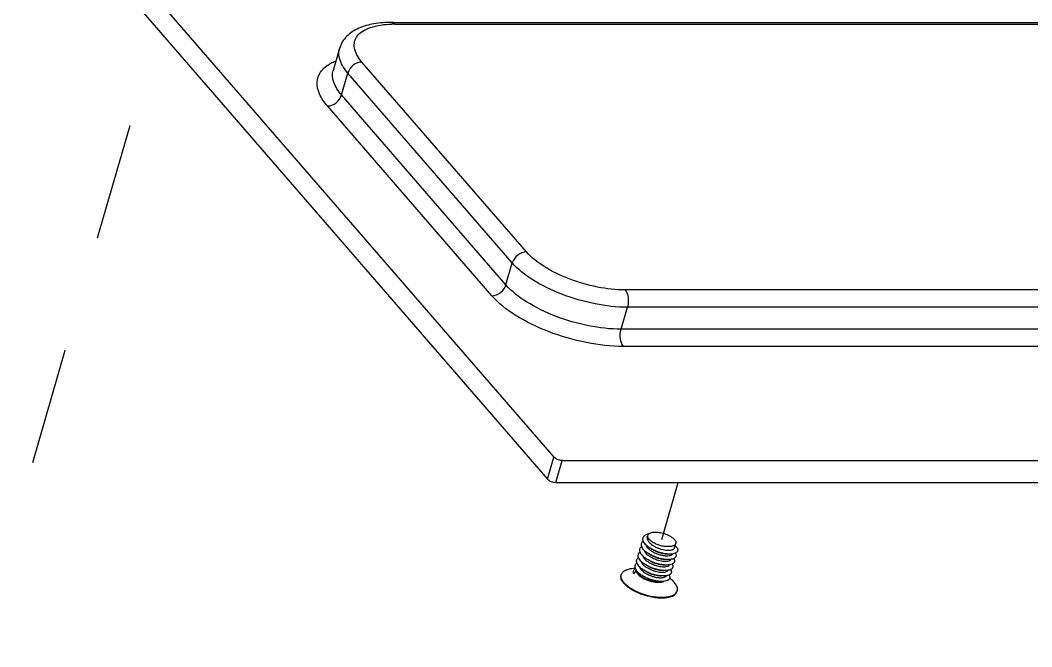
# Model space of a CAD drawing. Header units: millimetres. Extents: x -1 to 407, y -1 to 283.
# Drawn here: x 155.7 to 175.67, y 107.51 to 119.88 of the extents above; entities that cross this region are included whole.
import ezdxf

# ---------------------------------------------------------------- set-up
doc = ezdxf.new("R2010")
doc.units = ezdxf.units.MM
doc.header["$LTSCALE"] = 23.1
doc.linetypes.add('DASHED', pattern=[0.2, 0.1, -0.1])
doc.layers.get('0').update_dxf_attribs({"linetype": 'CONTINUOUS'})
for name, color, linetype in [('0014-HEAT-SINK', 7, 'CONTINUOUS'), ('03_ALL_AXES', 7, 'CONTINUOUS'), ('20_ALL_FEATURES', 7, 'CONTINUOUS')]:
    doc.layers.add(name, color=color, linetype=linetype)

msp = doc.modelspace()

# ---------------------------------------------------------------- linework, layer by layer
at = {"color": 4, "linetype": 'DASHED'}
for p, q in [((154.667, 106.706), (158.419, 119.703)), ((168.368, 109.63), (168.693, 110.756))]:
    msp.add_line(p, q, dxfattribs=at)
at = {"layer": '0014-HEAT-SINK', "color": 7, "linetype": 'Continuous'}
for p, q in [((156.171, 122.876), (166.239, 111.251)), ((156.046, 122.443), (166.114, 110.818)), ((163.036, 119.838), (178.191, 119.838)), ((163.098, 119.805), (178.254, 119.805)), ((162.004, 119.324), (161.879, 118.891)), ((165.696, 115.305), (162.449, 119.055)), ((162.045, 118.405), (162.17, 118.838)), ((165.417, 115.088), (162.17, 118.838)), ((165.292, 114.655), (162.045, 118.405)), ((165.013, 114.439), (161.766, 118.189)), ((165.292, 114.655), (165.417, 115.088)), ((182.8, 114.555), (167.645, 114.555)), ((167.566, 113.78), (167.691, 114.213)), ((182.846, 114.213), (167.691, 114.213)), ((182.721, 113.78), (167.566, 113.78)), ((182.767, 113.439), (167.611, 113.439)), ((166.114, 110.818), (166.239, 111.251)), ((166.276, 110.756), (166.401, 111.189)), ((166.401, 111.189), (200.826, 111.189)), ((166.276, 110.756), (200.701, 110.756))]:
    msp.add_line(p, q, dxfattribs=at)
msp.add_arc((163.098, 117.647), 2.158, 89.9904, 91.6627, dxfattribs=at)
for points, knots in [([(163.036, 119.838), (162.918, 119.838), (162.696, 119.823), (162.387, 119.74), (162.134, 119.581), (162.03, 119.413), (162.004, 119.324)], [0, 0, 0, 0, 0.286648, 0.540842, 0.773339, 1, 1, 1, 1]), ([(163.098, 119.805), (163.094, 119.81), (163.077, 119.827), (163.053, 119.838), (163.036, 119.838)], [0, 0, 0, 0, 0.284712, 1, 1, 1, 1]), ([(162.449, 119.055), (162.411, 119.099), (162.348, 119.185), (162.293, 119.325), (162.294, 119.462), (162.355, 119.582), (162.468, 119.677), (162.694, 119.776), (162.894, 119.8), (163.035, 119.804)], [0, 0, 0, 0, 0.132876, 0.244327, 0.341548, 0.437457, 0.545563, 0.674251, 1, 1, 1, 1]), ([(162.17, 118.838), (162.105, 118.913), (162.001, 119.061), (161.982, 119.25), (162.004, 119.324)], [0, 0, 0, 0, 0.561362, 1, 1, 1, 1]), ([(161.806, 119.015), (161.815, 119.021), (161.854, 119.043), (161.894, 119.061), (161.926, 119.074)], [0, 0, 0, 0, 0.240115, 1, 1, 1, 1]), ([(162.449, 119.055), (162.388, 119.055), (162.265, 119.005), (162.187, 118.898), (162.17, 118.838)], [0, 0, 0, 0, 0.494087, 1, 1, 1, 1]), ([(161.766, 118.189), (161.703, 118.261), (161.602, 118.404), (161.539, 118.649), (161.617, 118.876), (161.738, 118.974), (161.806, 119.015)], [0, 0, 0, 0, 0.297243, 0.536184, 0.753351, 1, 1, 1, 1]), ([(162.045, 118.405), (161.98, 118.48), (161.876, 118.628), (161.857, 118.817), (161.879, 118.891)], [0, 0, 0, 0, 0.561362, 1, 1, 1, 1]), ([(161.766, 118.189), (161.827, 118.189), (161.95, 118.239), (162.027, 118.346), (162.045, 118.405)], [0, 0, 0, 0, 0.494087, 1, 1, 1, 1]), ([(165.696, 115.305), (165.635, 115.305), (165.512, 115.255), (165.435, 115.148), (165.417, 115.088)], [0, 0, 0, 0, 0.494087, 1, 1, 1, 1]), ([(167.645, 114.555), (167.462, 114.555), (167.083, 114.599), (166.542, 114.756), (166.064, 114.985), (165.795, 115.191), (165.696, 115.305)], [0, 0, 0, 0, 0.257443, 0.531618, 0.788878, 1, 1, 1, 1]), ([(167.691, 114.213), (167.477, 114.213), (167.035, 114.265), (166.403, 114.448), (165.846, 114.715), (165.532, 114.956), (165.417, 115.088)], [0, 0, 0, 0, 0.257446, 0.531618, 0.788876, 1, 1, 1, 1]), ([(165.013, 114.439), (165.074, 114.439), (165.197, 114.489), (165.275, 114.596), (165.292, 114.655)], [0, 0, 0, 0, 0.494087, 1, 1, 1, 1]), ([(167.566, 113.78), (167.352, 113.78), (166.91, 113.832), (166.278, 114.015), (165.721, 114.282), (165.407, 114.523), (165.292, 114.655)], [0, 0, 0, 0, 0.257446, 0.531618, 0.788876, 1, 1, 1, 1]), ([(167.645, 114.555), (167.68, 114.514), (167.714, 114.393), (167.708, 114.274), (167.691, 114.213)], [0, 0, 0, 0, 0.460981, 1, 1, 1, 1]), ([(167.611, 113.439), (167.367, 113.439), (166.862, 113.498), (166.14, 113.707), (165.503, 114.013), (165.144, 114.288), (165.013, 114.439)], [0, 0, 0, 0, 0.257444, 0.531618, 0.788877, 1, 1, 1, 1]), ([(167.611, 113.439), (167.576, 113.48), (167.542, 113.6), (167.548, 113.72), (167.566, 113.78)], [0, 0, 0, 0, 0.460981, 1, 1, 1, 1]), ([(166.401, 111.189), (166.37, 111.189), (166.311, 111.202), (166.257, 111.231), (166.239, 111.251)], [0, 0, 0, 0, 0.532293, 1, 1, 1, 1]), ([(166.114, 110.818), (166.132, 110.798), (166.186, 110.769), (166.245, 110.756), (166.276, 110.756)], [0, 0, 0, 0, 0.467707, 1, 1, 1, 1])]:
    msp.add_open_spline(points, degree=3, knots=knots, dxfattribs=at)
at = {"layer": '03_ALL_AXES', "color": 7, "linetype": 'Continuous'}
for p, q in [((168.082, 109.676), (168.092, 109.709)), ((168.619, 109.463), (168.644, 109.55)), ((167.767, 109.055), (167.845, 109.066)), ((167.566, 108.923), (167.569, 108.934)), ((168.57, 108.823), (168.523, 108.863)), ((168.67, 108.604), (168.674, 108.615))]:
    msp.add_line(p, q, dxfattribs=at)
for centre, start, end in [((167.673, 108.904), 163.9058, 169.8421), ((168.569, 108.645), 337.956, 343.8898)]:
    msp.add_arc(centre, 0.108, start, end, dxfattribs=at)
for points, knots in [([(167.569, 108.934), (167.571, 108.941), (167.577, 108.956), (167.591, 108.977), (167.61, 108.995), (167.643, 109.018), (167.695, 109.041), (167.741, 109.051), (167.767, 109.055)], [0, 0, 0, 0, 0.096972, 0.197567, 0.304922, 0.421415, 0.687008, 1, 1, 1, 1]), ([(167.62, 108.764), (167.609, 108.777), (167.589, 108.803), (167.568, 108.845), (167.559, 108.885), (167.562, 108.911), (167.566, 108.923)], [0, 0, 0, 0, 0.298827, 0.55948, 0.788838, 1, 1, 1, 1]), ([(167.623, 108.774), (167.613, 108.787), (167.594, 108.811), (167.574, 108.849), (167.564, 108.887), (167.564, 108.912), (167.566, 108.923)], [0, 0, 0, 0, 0.296176, 0.5573, 0.788577, 1, 1, 1, 1]), ([(167.62, 108.764), (167.634, 108.747), (167.667, 108.715), (167.725, 108.671), (167.792, 108.629), (167.894, 108.577), (168.034, 108.525), (168.18, 108.491), (168.296, 108.478), (168.377, 108.475), (168.452, 108.479), (168.518, 108.491), (168.575, 108.509), (168.62, 108.534), (168.654, 108.566), (168.667, 108.591), (168.67, 108.604)], [0, 0, 0, 0, 0.055414, 0.117564, 0.185636, 0.258476, 0.412694, 0.567925, 0.641993, 0.711707, 0.775835, 0.833438, 0.884013, 0.927694, 0.965571, 1, 1, 1, 1]), ([(167.623, 108.774), (167.637, 108.758), (167.669, 108.727), (167.725, 108.683), (167.791, 108.642), (167.891, 108.591), (168.028, 108.538), (168.172, 108.504), (168.286, 108.49), (168.367, 108.486), (168.441, 108.489), (168.508, 108.499), (168.566, 108.515), (168.613, 108.538), (168.649, 108.567), (168.665, 108.592), (168.67, 108.604)], [0, 0, 0, 0, 0.054901, 0.116376, 0.183656, 0.255648, 0.408287, 0.562578, 0.636569, 0.70653, 0.771241, 0.829743, 0.881456, 0.926353, 0.965224, 1, 1, 1, 1]), ([(168.57, 108.823), (168.575, 108.819), (168.592, 108.803), (168.608, 108.787), (168.619, 108.774)], [0, 0, 0, 0, 0.262448, 1, 1, 1, 1]), ([(168.674, 108.615), (168.677, 108.627), (168.68, 108.653), (168.671, 108.693), (168.65, 108.735), (168.631, 108.761), (168.619, 108.774)], [0, 0, 0, 0, 0.211162, 0.44052, 0.701173, 1, 1, 1, 1])]:
    msp.add_open_spline(points, degree=3, knots=knots, dxfattribs=at)
at = {"layer": '20_ALL_FEATURES', "color": 7, "linetype": 'Continuous'}
for p, q in [((168.173, 109.433), (168.137, 109.456)), ((168.142, 109.325), (168.106, 109.348)), ((168.524, 109.34), (168.481, 109.339)), ((168.08, 109.109), (168.043, 109.132)), ((168.111, 109.217), (168.075, 109.24)), ((168.151, 109.194), (168.111, 109.217)), ((168.462, 109.123), (168.419, 109.123)), ((168.493, 109.231), (168.45, 109.231)), ((167.981, 108.915), (167.981, 108.915)), ((168.017, 108.892), (167.983, 108.914)), ((168.048, 109), (168.012, 109.023)), ((168.399, 108.907), (168.356, 108.906)), ((168.431, 109.015), (168.387, 109.015)), ((168.368, 108.798), (168.325, 108.798))]:
    msp.add_line(p, q, dxfattribs=at)
for centre, radius, start, end in [((168.264, 109.22), 0.546, 61.92, 64.8037), ((168.247, 109.634), 0.314, 222.3151, 223.022), ((167.967, 109.1), 0.127, 195.2757, 198.9208), ((168.178, 109.333), 0.348, 223.1478, 226.4386), ((168.366, 109.262), 0.463, 270.2202, 270.7327)]:
    msp.add_arc(centre, radius, start, end, dxfattribs=at)
for points, knots in [([(168.002, 109.6), (167.999, 109.608), (167.996, 109.624), (167.996, 109.649), (168.003, 109.672), (168.016, 109.693), (168.036, 109.711), (168.07, 109.733), (168.102, 109.743), (168.123, 109.748)], [0, 0, 0, 0, 0.117607, 0.226711, 0.332955, 0.44263, 0.561257, 0.692679, 1, 1, 1, 1]), ([(168.082, 109.676), (168.08, 109.67), (168.079, 109.657), (168.08, 109.643), (168.082, 109.636)], [0, 0, 0, 0, 0.486435, 1, 1, 1, 1]), ([(168.109, 109.643), (168.105, 109.648), (168.098, 109.659), (168.091, 109.677), (168.089, 109.694), (168.09, 109.704), (168.092, 109.709)], [0, 0, 0, 0, 0.289387, 0.547295, 0.780546, 1, 1, 1, 1]), ([(168.092, 109.709), (168.094, 109.717), (168.102, 109.732), (168.116, 109.743), (168.123, 109.747)], [0, 0, 0, 0, 0.468973, 1, 1, 1, 1]), ([(168.123, 109.747), (168.133, 109.753), (168.155, 109.763), (168.194, 109.771), (168.238, 109.774), (168.306, 109.771), (168.394, 109.755), (168.463, 109.73), (168.496, 109.714)], [0, 0, 0, 0, 0.085987, 0.18776, 0.304487, 0.433752, 0.715369, 1, 1, 1, 1]), ([(168.521, 109.702), (168.54, 109.692), (168.574, 109.67), (168.605, 109.644), (168.617, 109.63)], [0, 0, 0, 0, 0.540854, 1, 1, 1, 1]), ([(167.94, 109.383), (167.936, 109.393), (167.932, 109.413), (167.935, 109.443), (167.949, 109.471), (167.963, 109.485), (167.971, 109.492)], [0, 0, 0, 0, 0.260033, 0.499994, 0.739958, 1, 1, 1, 1]), ([(167.971, 109.492), (167.968, 109.502), (167.963, 109.522), (167.966, 109.552), (167.98, 109.579), (167.994, 109.593), (168.002, 109.6)], [0, 0, 0, 0, 0.260022, 0.500003, 0.739982, 1, 1, 1, 1]), ([(168.015, 109.422), (168.005, 109.433), (167.988, 109.455), (167.975, 109.48), (167.971, 109.492)], [0, 0, 0, 0, 0.534885, 1, 1, 1, 1]), ([(168.049, 109.528), (168.038, 109.539), (168.02, 109.562), (168.007, 109.587), (168.002, 109.6)], [0, 0, 0, 0, 0.536253, 1, 1, 1, 1]), ([(168.137, 109.456), (168.12, 109.467), (168.089, 109.489), (168.061, 109.515), (168.049, 109.528)], [0, 0, 0, 0, 0.525584, 1, 1, 1, 1]), ([(168.051, 109.526), (168.052, 109.522), (168.058, 109.505), (168.067, 109.489), (168.075, 109.478)], [0, 0, 0, 0, 0.229427, 1, 1, 1, 1]), ([(168.075, 109.478), (168.086, 109.463), (168.114, 109.434), (168.166, 109.397), (168.227, 109.364), (168.293, 109.337), (168.361, 109.318), (168.426, 109.307), (168.485, 109.305), (168.521, 109.31), (168.536, 109.314)], [0, 0, 0, 0, 0.109012, 0.234778, 0.372472, 0.515551, 0.656683, 0.788546, 0.904597, 1, 1, 1, 1]), ([(168.082, 109.636), (168.086, 109.619), (168.099, 109.594), (168.125, 109.563), (168.141, 109.548), (168.15, 109.541)], [0, 0, 0, 0, 0.4444, 0.708544, 1, 1, 1, 1]), ([(168.619, 109.516), (168.613, 109.512), (168.599, 109.504), (168.574, 109.495), (168.544, 109.489), (168.499, 109.485), (168.435, 109.488), (168.357, 109.502), (168.279, 109.526), (168.209, 109.559), (168.158, 109.592), (168.126, 109.621), (168.114, 109.635), (168.109, 109.643)], [0, 0, 0, 0, 0.041381, 0.088704, 0.142152, 0.201418, 0.334453, 0.48023, 0.629082, 0.770925, 0.89665, 0.951372, 1, 1, 1, 1]), ([(168.524, 109.34), (168.493, 109.34), (168.427, 109.346), (168.327, 109.369), (168.229, 109.405), (168.166, 109.438), (168.137, 109.456)], [0, 0, 0, 0, 0.229706, 0.484998, 0.747947, 1, 1, 1, 1]), ([(168.15, 109.541), (168.164, 109.529), (168.196, 109.507), (168.247, 109.478), (168.304, 109.453), (168.363, 109.434), (168.421, 109.421), (168.476, 109.414), (168.524, 109.414), (168.554, 109.419), (168.567, 109.422)], [0, 0, 0, 0, 0.12414, 0.258451, 0.398253, 0.538302, 0.673211, 0.797864, 0.907847, 1, 1, 1, 1]), ([(168.567, 109.422), (168.574, 109.424), (168.586, 109.429), (168.602, 109.438), (168.613, 109.449), (168.618, 109.458), (168.619, 109.463)], [0, 0, 0, 0, 0.303556, 0.56516, 0.792533, 1, 1, 1, 1]), ([(168.617, 109.63), (168.623, 109.623), (168.633, 109.61), (168.643, 109.589), (168.647, 109.569), (168.646, 109.556), (168.644, 109.55)], [0, 0, 0, 0, 0.298808, 0.559491, 0.788834, 1, 1, 1, 1]), ([(168.644, 109.55), (168.642, 109.543), (168.636, 109.531), (168.625, 109.521), (168.619, 109.516)], [0, 0, 0, 0, 0.476, 1, 1, 1, 1]), ([(168.632, 109.505), (168.64, 109.498), (168.653, 109.484), (168.67, 109.463), (168.68, 109.442), (168.684, 109.421), (168.681, 109.401), (168.671, 109.384), (168.655, 109.369), (168.642, 109.362), (168.634, 109.359)], [0, 0, 0, 0, 0.167229, 0.313071, 0.439078, 0.549374, 0.651315, 0.754669, 0.86875, 1, 1, 1, 1]), ([(167.877, 109.167), (167.874, 109.177), (167.87, 109.197), (167.873, 109.227), (167.886, 109.254), (167.9, 109.269), (167.908, 109.275)], [0, 0, 0, 0, 0.260146, 0.500142, 0.74006, 1, 1, 1, 1]), ([(167.909, 109.275), (167.905, 109.285), (167.901, 109.305), (167.904, 109.335), (167.917, 109.362), (167.932, 109.377), (167.94, 109.384)], [0, 0, 0, 0, 0.260175, 0.500135, 0.740019, 1, 1, 1, 1]), ([(167.955, 109.203), (167.944, 109.214), (167.926, 109.237), (167.913, 109.262), (167.909, 109.275)], [0, 0, 0, 0, 0.536073, 1, 1, 1, 1]), ([(167.986, 109.312), (167.975, 109.323), (167.957, 109.345), (167.944, 109.371), (167.94, 109.383)], [0, 0, 0, 0, 0.536044, 1, 1, 1, 1]), ([(168.075, 109.24), (168.058, 109.251), (168.027, 109.273), (167.998, 109.298), (167.986, 109.312)], [0, 0, 0, 0, 0.52575, 1, 1, 1, 1]), ([(167.989, 109.309), (167.993, 109.292), (168.007, 109.267), (168.032, 109.238), (168.048, 109.223), (168.056, 109.216)], [0, 0, 0, 0, 0.446347, 0.71005, 1, 1, 1, 1]), ([(168.106, 109.348), (168.089, 109.359), (168.058, 109.381), (168.03, 109.406), (168.017, 109.42)], [0, 0, 0, 0, 0.525629, 1, 1, 1, 1]), ([(168.02, 109.417), (168.021, 109.414), (168.027, 109.396), (168.036, 109.381), (168.044, 109.37)], [0, 0, 0, 0, 0.229385, 1, 1, 1, 1]), ([(168.044, 109.37), (168.047, 109.366), (168.06, 109.35), (168.075, 109.335), (168.088, 109.325)], [0, 0, 0, 0, 0.232649, 1, 1, 1, 1]), ([(168.088, 109.325), (168.102, 109.313), (168.133, 109.29), (168.185, 109.261), (168.242, 109.237), (168.301, 109.217), (168.359, 109.204), (168.413, 109.198), (168.462, 109.198), (168.492, 109.202), (168.505, 109.206)], [0, 0, 0, 0, 0.124178, 0.258551, 0.398425, 0.538534, 0.673469, 0.7981, 0.907996, 1, 1, 1, 1]), ([(168.493, 109.231), (168.462, 109.231), (168.396, 109.237), (168.296, 109.261), (168.197, 109.297), (168.135, 109.33), (168.106, 109.348)], [0, 0, 0, 0, 0.229706, 0.484998, 0.747947, 1, 1, 1, 1]), ([(168.45, 109.231), (168.425, 109.231), (168.373, 109.236), (168.294, 109.254), (168.215, 109.284), (168.165, 109.31), (168.142, 109.325)], [0, 0, 0, 0, 0.226568, 0.480945, 0.745055, 1, 1, 1, 1]), ([(168.481, 109.339), (168.457, 109.339), (168.404, 109.344), (168.325, 109.363), (168.247, 109.392), (168.197, 109.418), (168.173, 109.433)], [0, 0, 0, 0, 0.226564, 0.480941, 0.745054, 1, 1, 1, 1]), ([(168.603, 109.25), (168.588, 109.244), (168.551, 109.234), (168.514, 109.232), (168.493, 109.231)], [0, 0, 0, 0, 0.449057, 1, 1, 1, 1]), ([(168.634, 109.359), (168.619, 109.352), (168.582, 109.342), (168.545, 109.34), (168.524, 109.34)], [0, 0, 0, 0, 0.448902, 1, 1, 1, 1]), ([(168.536, 109.314), (168.542, 109.316), (168.56, 109.322), (168.577, 109.333), (168.584, 109.345)], [0, 0, 0, 0, 0.298353, 1, 1, 1, 1]), ([(168.603, 109.25), (168.607, 109.245), (168.613, 109.235), (168.619, 109.218), (168.621, 109.202), (168.618, 109.187), (168.612, 109.173), (168.602, 109.161), (168.588, 109.15), (168.577, 109.145), (168.571, 109.142)], [0, 0, 0, 0, 0.143728, 0.272102, 0.388728, 0.498954, 0.609343, 0.726427, 0.85547, 1, 1, 1, 1]), ([(168.635, 109.359), (168.638, 109.354), (168.644, 109.343), (168.65, 109.327), (168.652, 109.311), (168.65, 109.296), (168.643, 109.282), (168.633, 109.269), (168.62, 109.259), (168.609, 109.253), (168.603, 109.25)], [0, 0, 0, 0, 0.143936, 0.272491, 0.389248, 0.499527, 0.609881, 0.726845, 0.855702, 1, 1, 1, 1]), ([(167.817, 108.945), (167.813, 108.955), (167.807, 108.976), (167.809, 109.008), (167.823, 109.037), (167.838, 109.052), (167.846, 109.059)], [0, 0, 0, 0, 0.263372, 0.503463, 0.741659, 1, 1, 1, 1]), ([(167.844, 109.066), (167.841, 109.076), (167.838, 109.094), (167.843, 109.122), (167.856, 109.147), (167.87, 109.161), (167.877, 109.167)], [0, 0, 0, 0, 0.255529, 0.495322, 0.737642, 1, 1, 1, 1]), ([(167.867, 109.017), (167.865, 109.021), (167.857, 109.034), (167.85, 109.048), (167.846, 109.059)], [0, 0, 0, 0, 0.266449, 1, 1, 1, 1]), ([(167.924, 109.095), (167.913, 109.106), (167.895, 109.128), (167.882, 109.154), (167.877, 109.167)], [0, 0, 0, 0, 0.536222, 1, 1, 1, 1]), ([(167.926, 109.092), (167.927, 109.088), (167.933, 109.071), (167.942, 109.056), (167.95, 109.045)], [0, 0, 0, 0, 0.229613, 1, 1, 1, 1]), ([(168.012, 109.023), (168.005, 109.028), (167.979, 109.045), (167.955, 109.065), (167.938, 109.08)], [0, 0, 0, 0, 0.264318, 1, 1, 1, 1]), ([(168.043, 109.132), (168.027, 109.142), (167.995, 109.164), (167.967, 109.19), (167.955, 109.203)], [0, 0, 0, 0, 0.525591, 1, 1, 1, 1]), ([(167.957, 109.201), (167.958, 109.197), (167.964, 109.18), (167.973, 109.164), (167.982, 109.153)], [0, 0, 0, 0, 0.229396, 1, 1, 1, 1]), ([(167.982, 109.153), (167.984, 109.149), (167.998, 109.133), (168.013, 109.118), (168.025, 109.108)], [0, 0, 0, 0, 0.232554, 1, 1, 1, 1]), ([(168.025, 109.108), (168.04, 109.096), (168.071, 109.073), (168.123, 109.044), (168.18, 109.02), (168.238, 109.001), (168.296, 108.988), (168.351, 108.981), (168.4, 108.981), (168.43, 108.986), (168.443, 108.99)], [0, 0, 0, 0, 0.124281, 0.258717, 0.398614, 0.538712, 0.673613, 0.798196, 0.908042, 1, 1, 1, 1]), ([(168.431, 109.015), (168.399, 109.015), (168.333, 109.021), (168.234, 109.044), (168.135, 109.08), (168.072, 109.113), (168.043, 109.132)], [0, 0, 0, 0, 0.229706, 0.484998, 0.747946, 1, 1, 1, 1]), ([(168.056, 109.216), (168.071, 109.204), (168.102, 109.182), (168.154, 109.153), (168.211, 109.128), (168.27, 109.109), (168.328, 109.096), (168.383, 109.089), (168.431, 109.089), (168.461, 109.094), (168.474, 109.098)], [0, 0, 0, 0, 0.124274, 0.258739, 0.398684, 0.538831, 0.673764, 0.798341, 0.908136, 1, 1, 1, 1]), ([(168.462, 109.123), (168.431, 109.123), (168.364, 109.129), (168.265, 109.152), (168.166, 109.189), (168.104, 109.221), (168.075, 109.24)], [0, 0, 0, 0, 0.229706, 0.484998, 0.747947, 1, 1, 1, 1]), ([(168.387, 109.015), (168.363, 109.015), (168.311, 109.019), (168.232, 109.038), (168.153, 109.067), (168.103, 109.094), (168.08, 109.109)], [0, 0, 0, 0, 0.226572, 0.48095, 0.745055, 1, 1, 1, 1]), ([(168.419, 109.123), (168.398, 109.123), (168.354, 109.126), (168.286, 109.14), (168.217, 109.162), (168.173, 109.182), (168.151, 109.194)], [0, 0, 0, 0, 0.224322, 0.474589, 0.737808, 1, 1, 1, 1]), ([(168.571, 109.142), (168.556, 109.135), (168.52, 109.126), (168.482, 109.123), (168.462, 109.123)], [0, 0, 0, 0, 0.449276, 1, 1, 1, 1]), ([(168.474, 109.098), (168.48, 109.1), (168.497, 109.106), (168.515, 109.117), (168.521, 109.128)], [0, 0, 0, 0, 0.298205, 1, 1, 1, 1]), ([(168.505, 109.206), (168.511, 109.208), (168.528, 109.214), (168.546, 109.225), (168.552, 109.236)], [0, 0, 0, 0, 0.298195, 1, 1, 1, 1]), ([(168.572, 109.142), (168.576, 109.137), (168.582, 109.126), (168.588, 109.11), (168.589, 109.094), (168.587, 109.079), (168.581, 109.065), (168.571, 109.053), (168.557, 109.042), (168.546, 109.036), (168.54, 109.034)], [0, 0, 0, 0, 0.143612, 0.271937, 0.38858, 0.49887, 0.609336, 0.726475, 0.855521, 1, 1, 1, 1]), ([(167.868, 109.016), (167.857, 109.006), (167.836, 108.984), (167.822, 108.958), (167.817, 108.945)], [0, 0, 0, 0, 0.51838, 1, 1, 1, 1]), ([(167.981, 108.915), (167.958, 108.93), (167.916, 108.96), (167.881, 108.998), (167.867, 109.017)], [0, 0, 0, 0, 0.540289, 1, 1, 1, 1]), ([(167.902, 108.937), (167.897, 108.943), (167.887, 108.955), (167.877, 108.975), (167.871, 108.994), (167.87, 109.006), (167.871, 109.012)], [0, 0, 0, 0, 0.294087, 0.555314, 0.787865, 1, 1, 1, 1]), ([(167.919, 108.937), (167.913, 108.943), (167.902, 108.954), (167.884, 108.977), (167.875, 108.997), (167.873, 109.009)], [0, 0, 0, 0, 0.294133, 0.557734, 1, 1, 1, 1]), ([(167.895, 108.983), (167.896, 108.979), (167.902, 108.963), (167.911, 108.948), (167.919, 108.937)], [0, 0, 0, 0, 0.230001, 1, 1, 1, 1]), ([(167.902, 108.937), (167.915, 108.922), (167.946, 108.894), (168.003, 108.859), (168.071, 108.828), (168.144, 108.804), (168.219, 108.788), (168.291, 108.782), (168.355, 108.785), (168.393, 108.794), (168.41, 108.801)], [0, 0, 0, 0, 0.105351, 0.229165, 0.366151, 0.509378, 0.651237, 0.784266, 0.901992, 1, 1, 1, 1]), ([(167.919, 108.937), (167.929, 108.925), (167.955, 108.901), (168.001, 108.871), (168.055, 108.844), (168.115, 108.822), (168.178, 108.805), (168.24, 108.795), (168.299, 108.792), (168.336, 108.795), (168.353, 108.798)], [0, 0, 0, 0, 0.101489, 0.219395, 0.349898, 0.487882, 0.627569, 0.763039, 0.888732, 1, 1, 1, 1]), ([(167.95, 109.045), (167.964, 109.027), (168, 108.992), (168.065, 108.949), (168.142, 108.913), (168.224, 108.887), (168.292, 108.875), (168.342, 108.873), (168.375, 108.874), (168.404, 108.879), (168.428, 108.886), (168.446, 108.897), (168.455, 108.906), (168.458, 108.911)], [0, 0, 0, 0, 0.120278, 0.261376, 0.414699, 0.56915, 0.713082, 0.777809, 0.836219, 0.887567, 0.931549, 0.968539, 1, 1, 1, 1]), ([(168.368, 108.798), (168.337, 108.798), (168.271, 108.804), (168.171, 108.828), (168.072, 108.864), (168.01, 108.897), (167.981, 108.915)], [0, 0, 0, 0, 0.229706, 0.484997, 0.747947, 1, 1, 1, 1]), ([(168.399, 108.907), (168.368, 108.907), (168.302, 108.913), (168.202, 108.936), (168.104, 108.972), (168.041, 109.005), (168.012, 109.023)], [0, 0, 0, 0, 0.229706, 0.484997, 0.747946, 1, 1, 1, 1]), ([(168.325, 108.798), (168.3, 108.798), (168.248, 108.803), (168.169, 108.821), (168.09, 108.851), (168.04, 108.877), (168.017, 108.892)], [0, 0, 0, 0, 0.22656, 0.480941, 0.74505, 1, 1, 1, 1]), ([(168.356, 108.906), (168.332, 108.906), (168.279, 108.911), (168.2, 108.93), (168.122, 108.959), (168.072, 108.985), (168.048, 109)], [0, 0, 0, 0, 0.226572, 0.48095, 0.745054, 1, 1, 1, 1]), ([(168.524, 108.863), (168.523, 108.858), (168.518, 108.848), (168.508, 108.836), (168.493, 108.825), (168.468, 108.812), (168.427, 108.801), (168.392, 108.799), (168.372, 108.798)], [0, 0, 0, 0, 0.0869, 0.179289, 0.281528, 0.396485, 0.669237, 1, 1, 1, 1]), ([(168.466, 108.913), (168.461, 108.912), (168.439, 108.908), (168.417, 108.907), (168.399, 108.907)], [0, 0, 0, 0, 0.231585, 1, 1, 1, 1]), ([(168.54, 109.034), (168.525, 109.027), (168.488, 109.017), (168.451, 109.015), (168.431, 109.015)], [0, 0, 0, 0, 0.449118, 1, 1, 1, 1]), ([(168.443, 108.99), (168.448, 108.991), (168.466, 108.997), (168.483, 109.009), (168.49, 109.02)], [0, 0, 0, 0, 0.298073, 1, 1, 1, 1]), ([(168.51, 108.926), (168.506, 108.924), (168.492, 108.919), (168.477, 108.915), (168.466, 108.913)], [0, 0, 0, 0, 0.230246, 1, 1, 1, 1]), ([(168.509, 108.926), (168.513, 108.921), (168.519, 108.91), (168.525, 108.894), (168.527, 108.878), (168.525, 108.868), (168.524, 108.863)], [0, 0, 0, 0, 0.288393, 0.545813, 0.779455, 1, 1, 1, 1]), ([(168.541, 109.034), (168.544, 109.029), (168.55, 109.018), (168.556, 109.002), (168.558, 108.986), (168.556, 108.971), (168.55, 108.957), (168.54, 108.945), (168.526, 108.934), (168.515, 108.928), (168.51, 108.926)], [0, 0, 0, 0, 0.143957, 0.272579, 0.38944, 0.499824, 0.610235, 0.727173, 0.855908, 1, 1, 1, 1])]:
    msp.add_open_spline(points, degree=3, knots=knots, dxfattribs=at)

doc.saveas('drawing.dxf')
